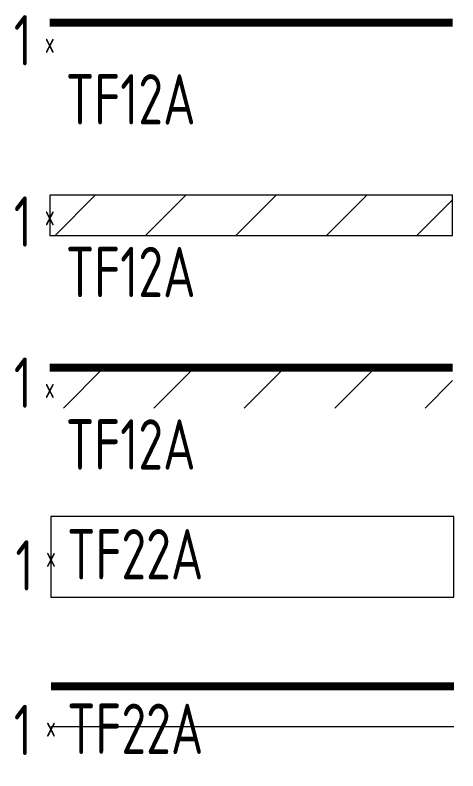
# Model space of a CAD drawing. Header units: metres. Extents: x -162 to 83385, y -62392 to -1971.
# Drawn here: x 12686 to 13785, y -51231 to -49355 of the extents above; entities that cross this region are included whole.
import ezdxf
from ezdxf.enums import TextEntityAlignment as Align
from ezdxf.lldxf.tags import DXFTag

# ---------------------------------------------------------------- set-up
doc = ezdxf.new("R2010")
doc.units = ezdxf.units.M
doc.header["$LTSCALE"] = 0.5
for name, color, linetype, lineweight in [('ELIN_Attribut_01_Produkt_ID', 7, 'Continuous', 0), ('ELIN_Attribut_02_Stromkreis', 7, 'Continuous', 0), ('ELIN_Attribut_03_Verteilerbereich', 7, 'Continuous', 0), ('ELIN_Attribut_04_Montagehoehe', 7, 'Continuous', 0), ('ELIN_Attribut_05_Montageart', 7, 'Continuous', 0), ('ELIN_Attribut_06_Tuernummer', 7, 'Continuous', 0), ('ELIN_Attribut_07_Bemerkung', 7, 'Continuous', 0), ('ELIN_Attribut_08_Adresse', 7, 'Continuous', 0), ('ELIN_Attribut_10_AKZ1', 7, 'Continuous', 0), ('ELIN_Attribut_11_AKZ2', 7, 'Continuous', 0), ('ELIN_Attribut_12_Sonstiges1', 7, 'Continuous', 0), ('ELIN_Attribut_13_Sonstiges2', 7, 'Continuous', 0), ('ELIN_Attribut_14_Bauteil', 7, 'Continuous', 0), ('ELIN_Attribut_15_Ebene', 7, 'Continuous', 0), ('ELIN_Attribut_16_Raumnummer', 7, 'Continuous', 0), ('ELIN_Attribut_17_Raumname', 7, 'Continuous', 0), ('ELIN_Attribut_18_Montageabschnitt', 7, 'Continuous', 0), ('ELIN_Attribut_Basispunkt', 2, 'Continuous', 0), ('ELIN_Attribute_GEMOS', 11, 'Continuous', 0), ('ELIN_Attribute_Tragsystem', 7, 'Continuous', 0), ('ELIN_KTF_DE_Kabeltasse', 5, 'Continuous', 0)]:
    doc.layers.add(name, color=color, linetype=linetype, lineweight=lineweight)
doc.layers.get('0').off()
doc.styles.add('ELIN_Attribute', font='isocp.shx', dxfattribs={"width": 0.8})
doc.styles.add('ELIN_SY', font='isocp.shx', dxfattribs={"width": 0.9})
tags = doc.linetypes.add('STRICHPUNKT2', pattern=[12.7, 6.35, -3.175, 0, -3.175]).pattern_tags.tags
tags[10:11] = [DXFTag(74, 4), DXFTag(75, 0), DXFTag(340, '0'), DXFTag(46, 1.0), DXFTag(50, 0.0), DXFTag(44, 0.0), DXFTag(45, 0.0)]
tags[8:9] = [DXFTag(74, 4), DXFTag(75, 0), DXFTag(340, '0'), DXFTag(46, 1.0), DXFTag(50, 0.0), DXFTag(44, 0.0), DXFTag(45, 0.0)]
tags[6:7] = [DXFTag(74, 4), DXFTag(75, 0), DXFTag(340, '0'), DXFTag(46, 1.0), DXFTag(50, 0.0), DXFTag(44, 0.0), DXFTag(45, 0.0)]
tags[4:5] = [DXFTag(74, 4), DXFTag(75, 0), DXFTag(340, '0'), DXFTag(46, 1.0), DXFTag(50, 0.0), DXFTag(44, 0.0), DXFTag(45, 0.0)]

# ---------------------------------------------------------------- blocks, each defined once
blk = doc.blocks.new('ELIN_KTF_B100')
at = {"color": 0}
blk.add_lwpolyline([(1000, 50, 20, 20, 0), (0, 50, 0, 0, 0), (0, -50, 0, 0, 0), (1000, -50, 0, 0, 0)], format="xyseb", close=True, dxfattribs=at)
at = {"layer": 'ELIN_Attribut_01_Produkt_ID', "color": 0, "style": 'ELIN_SY', "width": 0.8, "flags": 8}
blk.add_attdef('01_PRODUKT_ID', (39.7, -202.9), '', height=125, dxfattribs=at)
at = {"layer": 'ELIN_Attribut_02_Stromkreis', "style": 'ELIN_Attribute', "width": 0.8, "flags": 8}
blk.add_attdef('02_STROMKREIS', (168.4, -64.6, 0), '', height=150, dxfattribs=at)
at = {"layer": 'ELIN_Attribut_03_Verteilerbereich', "style": 'ELIN_Attribute', "width": 0.8, "flags": 8}
blk.add_attdef('03_VERTEILERBEREICH', (-247.5, -454.4, 0), '', height=125, dxfattribs=at)
at = {"layer": 'ELIN_Attribut_04_Montagehoehe', "style": 'ELIN_Attribute', "width": 0.8, "flags": 8}
blk.add_attdef('04_MONTAGEHOEHE', text='', height=125, dxfattribs=at).set_placement((0, -50, 0), align=Align.RIGHT)
at = {"layer": 'ELIN_Attribut_05_Montageart', "style": 'ELIN_Attribute', "width": 0.8, "flags": 8}
blk.add_attdef('05_MONTAGEART', (168.4, -254.4, 0), '', height=125, dxfattribs=at)
at = {"layer": 'ELIN_Attribut_06_Tuernummer', "style": 'ELIN_Attribute', "width": 0.8, "flags": 8}
blk.add_attdef('06_TUERNUMMER', text='', height=125, dxfattribs=at).set_placement((0, -50, 0), align=Align.RIGHT)
at = {"layer": 'ELIN_Attribut_07_Bemerkung', "style": 'ELIN_Attribute', "width": 0.8, "flags": 8}
blk.add_attdef('07_BEMERKUNG', (-247.5, -654.4, 0), '', height=125, dxfattribs=at)
at = {"layer": 'ELIN_Attribut_08_Adresse', "style": 'ELIN_Attribute', "width": 0.8, "flags": 8}
blk.add_attdef('08_ADRESSE', (-247.5, -854.4, 0), '', height=125, dxfattribs=at)
at = {"layer": 'ELIN_Attribut_10_AKZ1', "style": 'ELIN_Attribute', "width": 0.8, "flags": 8}
blk.add_attdef('10_AKZ1', (-247.5, -1254.4, 0), '', height=125, dxfattribs=at)
at = {"layer": 'ELIN_Attribut_11_AKZ2', "style": 'ELIN_Attribute', "width": 0.8, "flags": 8}
blk.add_attdef('11_AKZ2', (-247.5, -1454.4, 0), '', height=125, dxfattribs=at)
at = {"layer": 'ELIN_Attribut_12_Sonstiges1', "style": 'ELIN_Attribute', "width": 0.8, "flags": 8}
blk.add_attdef('12_SONSTIGES1', (-247.5, -1654.4, 0), '', height=125, dxfattribs=at)
at = {"layer": 'ELIN_Attribut_13_Sonstiges2', "style": 'ELIN_Attribute', "width": 0.8, "flags": 8}
blk.add_attdef('13_SONSTIGES2', (-247.5, -1854.4, 0), '', height=125, dxfattribs=at)
at = {"layer": 'ELIN_Attribut_14_Bauteil', "style": 'ELIN_Attribute', "width": 0.8, "flags": 9}
blk.add_attdef('14_BAUTEIL', (39.7, -402.9), '', height=125, dxfattribs=at)
at = {"layer": 'ELIN_Attribut_15_Ebene', "style": 'ELIN_Attribute', "width": 0.8, "flags": 9}
blk.add_attdef('15_EBENE', (39.7, -602.9), '', height=125, dxfattribs=at)
at = {"layer": 'ELIN_Attribut_16_Raumnummer', "style": 'ELIN_Attribute', "width": 0.8, "flags": 8}
blk.add_attdef('16_RAUMNUMMER', (-247.5, -2454.4, 0), '', height=125, dxfattribs=at)
at = {"layer": 'ELIN_Attribut_17_Raumname', "style": 'ELIN_Attribute', "width": 0.8, "flags": 8}
blk.add_attdef('17_RAUMNAME', (-247.5, -2654.4, 0), '', height=125, dxfattribs=at)
at = {"layer": 'ELIN_Attribut_18_Montageabschnitt', "color": 0, "style": 'ELIN_SY', "width": 0.8, "flags": 9}
blk.add_attdef('18_MONTAGEABSCHNITT', (39.7, -802.9), '', height=125, dxfattribs=at)
at = {"layer": 'ELIN_Attribut_Basispunkt', "style": 'ELIN_Attribute', "width": 0.8, "flags": 8}
blk.add_attdef('Basispunkt', text='', height=50, dxfattribs=at).set_placement((0, 0), align=Align.MIDDLE)
at = {"layer": 'ELIN_Attribute_GEMOS', "style": 'ELIN_Attribute', "width": 0.6}
for tag, p in [('G01_PRO02ID', (1620.5, 183.6)), ('G02_BEZEICHNUNG', (1620.5, -14.6, 0)), ('G03_DESCRIPTION', (1620.5, -204.4, 0)), ('G04_GEMOS-SYMBOL', (1623.8, -404.4, 0)), ('G05_GEMOS-TYP', (1623.8, -604.4, 0)), ('G06_ORTSKENNUNG', (1620.5, -804.4, 0)), ('G08_FREI1', (1620.5, -1004.4, 0)), ('G08_FREI2', (1620.5, -1204.4, 0))]:
    blk.add_attdef(tag, p, '', height=125, dxfattribs=at)
at = {"layer": 'ELIN_Attribute_Tragsystem', "color": 0, "style": 'ELIN_SY', "width": 0.8, "flags": 8}
blk.add_attdef('T01_ANZAHL', (1146.8, -198.7), '', height=125, dxfattribs=at)
blk = doc.blocks.new('ELIN_KTF_KT100_SCHRAFFUR')
h = blk.add_hatch()
h.set_pattern_fill('ANSI31', color=0, scale=50)
h.set_pattern_definition([(45, (0, -50), (-112.253, 112.253), [])])
h.paths.add_polyline_path([(1000, 50), (0, 50), (0, -50), (1000, -50)])
at = {"color": 0}
blk.add_lwpolyline([(1000, 50, 20, 20, 0), (0, 50, 0, 0, 0), (0, -50, 0, 0, 0), (1000, -50, 0, 0, 0)], format="xyseb", close=True, dxfattribs=at)
at = {"layer": 'ELIN_Attribut_01_Produkt_ID', "color": 0, "style": 'ELIN_SY', "width": 0.8, "flags": 8}
blk.add_attdef('01_PRODUKT_ID', (39.7, -202.9), '', height=125, dxfattribs=at)
at = {"layer": 'ELIN_Attribut_02_Stromkreis', "style": 'ELIN_Attribute', "width": 0.8, "flags": 8}
blk.add_attdef('02_STROMKREIS', (168.4, -64.6, 0), '', height=150, dxfattribs=at)
at = {"layer": 'ELIN_Attribut_03_Verteilerbereich', "style": 'ELIN_Attribute', "width": 0.8, "flags": 8}
blk.add_attdef('03_VERTEILERBEREICH', (-247.5, -454.4, 0), '', height=125, dxfattribs=at)
at = {"layer": 'ELIN_Attribut_04_Montagehoehe', "style": 'ELIN_Attribute', "width": 0.8, "flags": 8}
blk.add_attdef('04_MONTAGEHOEHE', text='', height=125, dxfattribs=at).set_placement((0, -50, 0), align=Align.RIGHT)
at = {"layer": 'ELIN_Attribut_05_Montageart', "style": 'ELIN_Attribute', "width": 0.8, "flags": 8}
blk.add_attdef('05_MONTAGEART', (168.4, -254.4, 0), '', height=125, dxfattribs=at)
at = {"layer": 'ELIN_Attribut_06_Tuernummer', "style": 'ELIN_Attribute', "width": 0.8, "flags": 8}
blk.add_attdef('06_TUERNUMMER', text='', height=125, dxfattribs=at).set_placement((0, -50, 0), align=Align.RIGHT)
at = {"layer": 'ELIN_Attribut_07_Bemerkung', "style": 'ELIN_Attribute', "width": 0.8, "flags": 8}
blk.add_attdef('07_BEMERKUNG', (-247.5, -654.4, 0), '', height=125, dxfattribs=at)
at = {"layer": 'ELIN_Attribut_08_Adresse', "style": 'ELIN_Attribute', "width": 0.8, "flags": 8}
blk.add_attdef('08_ADRESSE', (-247.5, -854.4, 0), '', height=125, dxfattribs=at)
at = {"layer": 'ELIN_Attribut_10_AKZ1', "style": 'ELIN_Attribute', "width": 0.8, "flags": 8}
blk.add_attdef('10_AKZ1', (-247.5, -1254.4, 0), '', height=125, dxfattribs=at)
at = {"layer": 'ELIN_Attribut_11_AKZ2', "style": 'ELIN_Attribute', "width": 0.8, "flags": 8}
blk.add_attdef('11_AKZ2', (-247.5, -1454.4, 0), '', height=125, dxfattribs=at)
at = {"layer": 'ELIN_Attribut_12_Sonstiges1', "style": 'ELIN_Attribute', "width": 0.8, "flags": 8}
blk.add_attdef('12_SONSTIGES1', (-247.5, -1654.4, 0), '', height=125, dxfattribs=at)
at = {"layer": 'ELIN_Attribut_13_Sonstiges2', "style": 'ELIN_Attribute', "width": 0.8, "flags": 8}
blk.add_attdef('13_SONSTIGES2', (-247.5, -1854.4, 0), '', height=125, dxfattribs=at)
at = {"layer": 'ELIN_Attribut_14_Bauteil', "style": 'ELIN_Attribute', "width": 0.8, "flags": 9}
blk.add_attdef('14_BAUTEIL', (39.7, -402.9), '', height=125, dxfattribs=at)
at = {"layer": 'ELIN_Attribut_15_Ebene', "style": 'ELIN_Attribute', "width": 0.8, "flags": 9}
blk.add_attdef('15_EBENE', (39.7, -602.9), '', height=125, dxfattribs=at)
at = {"layer": 'ELIN_Attribut_16_Raumnummer', "style": 'ELIN_Attribute', "width": 0.8, "flags": 8}
blk.add_attdef('16_RAUMNUMMER', (-247.5, -2454.4, 0), '', height=125, dxfattribs=at)
at = {"layer": 'ELIN_Attribut_17_Raumname', "style": 'ELIN_Attribute', "width": 0.8, "flags": 8}
blk.add_attdef('17_RAUMNAME', (-247.5, -2654.4, 0), '', height=125, dxfattribs=at)
at = {"layer": 'ELIN_Attribut_18_Montageabschnitt', "color": 0, "style": 'ELIN_SY', "width": 0.8, "flags": 9}
blk.add_attdef('18_MONTAGEABSCHNITT', (39.7, -802.9), '', height=125, dxfattribs=at)
at = {"layer": 'ELIN_Attribut_Basispunkt', "style": 'ELIN_Attribute', "width": 0.8, "flags": 8}
blk.add_attdef('Basispunkt', text='', height=50, dxfattribs=at).set_placement((0, 0), align=Align.MIDDLE)
at = {"layer": 'ELIN_Attribute_GEMOS', "style": 'ELIN_Attribute', "width": 0.6}
for tag, p in [('G01_PRO02ID', (1620.5, 183.6)), ('G02_BEZEICHNUNG', (1620.5, -14.6, 0)), ('G03_DESCRIPTION', (1620.5, -204.4, 0)), ('G04_GEMOS-SYMBOL', (1623.8, -404.4, 0)), ('G05_GEMOS-TYP', (1623.8, -604.4, 0)), ('G06_ORTSKENNUNG', (1620.5, -804.4, 0)), ('G08_FREI1', (1620.5, -1004.4, 0)), ('G08_FREI2', (1620.5, -1204.4, 0))]:
    blk.add_attdef(tag, p, '', height=125, dxfattribs=at)
at = {"layer": 'ELIN_Attribute_Tragsystem', "color": 0, "style": 'ELIN_SY', "width": 0.8, "flags": 8}
blk.add_attdef('T01_ANZAHL', (1142.7, -210.1), '', height=125, dxfattribs=at)
blk = doc.blocks.new('*U588')
at = {"linetype": 'STRICHPUNKT2', "ltscale": 25}
blk.add_line((0, 0), (1000, 0), dxfattribs=at)
at = {"color": 0}
blk.add_lwpolyline([(1000, 100, 20, 20, 0), (0, 100, 0, 0, 0), (0, -100, 0, 0, 0), (1000, -100, 0, 0, 0)], format="xyseb", close=True, dxfattribs=at)
at = {"layer": 'ELIN_Attribut_01_Produkt_ID', "color": 0, "style": 'ELIN_SY', "width": 0.8, "flags": 8}
blk.add_attdef('01_PRODUKT_ID', (39.7, -152.9), '', height=125, dxfattribs=at)
at = {"layer": 'ELIN_Attribut_02_Stromkreis', "style": 'ELIN_Attribute', "width": 0.8, "flags": 8}
blk.add_attdef('02_STROMKREIS', (168.4, -14.6, 0), '', height=150, dxfattribs=at)
at = {"layer": 'ELIN_Attribut_03_Verteilerbereich', "style": 'ELIN_Attribute', "width": 0.8, "flags": 8}
blk.add_attdef('03_VERTEILERBEREICH', (-247.5, -404.4, 0), '', height=125, dxfattribs=at)
at = {"layer": 'ELIN_Attribut_04_Montagehoehe', "style": 'ELIN_Attribute', "width": 0.8, "flags": 8}
blk.add_attdef('04_MONTAGEHOEHE', text='', height=125, dxfattribs=at).set_placement((0, 0, 0), align=Align.RIGHT)
at = {"layer": 'ELIN_Attribut_05_Montageart', "style": 'ELIN_Attribute', "width": 0.8, "flags": 8}
blk.add_attdef('05_MONTAGEART', (168.4, -204.4, 0), '', height=125, dxfattribs=at)
at = {"layer": 'ELIN_Attribut_06_Tuernummer', "style": 'ELIN_Attribute', "width": 0.8, "flags": 8}
blk.add_attdef('06_TUERNUMMER', text='', height=125, dxfattribs=at).set_placement((0, 0, 0), align=Align.RIGHT)
at = {"layer": 'ELIN_Attribut_07_Bemerkung', "style": 'ELIN_Attribute', "width": 0.8, "flags": 8}
blk.add_attdef('07_BEMERKUNG', (-247.5, -604.4, 0), '', height=125, dxfattribs=at)
at = {"layer": 'ELIN_Attribut_08_Adresse', "style": 'ELIN_Attribute', "width": 0.8, "flags": 8}
blk.add_attdef('08_ADRESSE', (-247.5, -804.4, 0), '', height=125, dxfattribs=at)
at = {"layer": 'ELIN_Attribut_10_AKZ1', "style": 'ELIN_Attribute', "width": 0.8, "flags": 8}
blk.add_attdef('10_AKZ1', (-247.5, -1204.4, 0), '', height=125, dxfattribs=at)
at = {"layer": 'ELIN_Attribut_11_AKZ2', "style": 'ELIN_Attribute', "width": 0.8, "flags": 8}
blk.add_attdef('11_AKZ2', (-247.5, -1404.4, 0), '', height=125, dxfattribs=at)
at = {"layer": 'ELIN_Attribut_12_Sonstiges1', "style": 'ELIN_Attribute', "width": 0.8, "flags": 8}
blk.add_attdef('12_SONSTIGES1', (-247.5, -1604.4, 0), '', height=125, dxfattribs=at)
at = {"layer": 'ELIN_Attribut_13_Sonstiges2', "style": 'ELIN_Attribute', "width": 0.8, "flags": 8}
blk.add_attdef('13_SONSTIGES2', (-247.5, -1804.4, 0), '', height=125, dxfattribs=at)
at = {"layer": 'ELIN_Attribut_14_Bauteil', "style": 'ELIN_Attribute', "width": 0.8, "flags": 9}
blk.add_attdef('14_BAUTEIL', (39.7, -352.9), '', height=125, dxfattribs=at)
at = {"layer": 'ELIN_Attribut_15_Ebene', "style": 'ELIN_Attribute', "width": 0.8, "flags": 9}
blk.add_attdef('15_EBENE', (39.7, -552.9), '', height=125, dxfattribs=at)
at = {"layer": 'ELIN_Attribut_16_Raumnummer', "style": 'ELIN_Attribute', "width": 0.8, "flags": 8}
blk.add_attdef('16_RAUMNUMMER', (-247.5, -2404.4, 0), '', height=125, dxfattribs=at)
at = {"layer": 'ELIN_Attribut_17_Raumname', "style": 'ELIN_Attribute', "width": 0.8, "flags": 8}
blk.add_attdef('17_RAUMNAME', (-247.5, -2604.4, 0), '', height=125, dxfattribs=at)
at = {"layer": 'ELIN_Attribut_18_Montageabschnitt', "color": 0, "style": 'ELIN_SY', "width": 0.8, "flags": 9}
blk.add_attdef('18_MONTAGEABSCHNITT', (39.7, -752.9), '', height=125, dxfattribs=at)
at = {"layer": 'ELIN_Attribut_Basispunkt', "style": 'ELIN_Attribute', "width": 0.8, "flags": 8}
blk.add_attdef('Basispunkt', text='', height=50, dxfattribs=at).set_placement((0, 0), align=Align.MIDDLE)
at = {"layer": 'ELIN_Attribute_GEMOS', "style": 'ELIN_Attribute', "width": 0.6}
for tag, p in [('G01_PRO02ID', (1620.5, 183.6)), ('G02_BEZEICHNUNG', (1620.5, -14.6, 0)), ('G03_DESCRIPTION', (1620.5, -204.4, 0)), ('G04_GEMOS-SYMBOL', (1623.8, -404.4, 0)), ('G05_GEMOS-TYP', (1623.8, -604.4, 0)), ('G06_ORTSKENNUNG', (1620.5, -804.4, 0)), ('G08_FREI1', (1620.5, -1004.4, 0)), ('G08_FREI2', (1620.5, -1204.4, 0))]:
    blk.add_attdef(tag, p, '', height=125, dxfattribs=at)
at = {"layer": 'ELIN_Attribute_Tragsystem', "color": 0, "style": 'ELIN_SY', "width": 0.8, "flags": 8}
blk.add_attdef('T01_ANZAHL', (1146.8, -148.7), '', height=125, dxfattribs=at)
blk = doc.blocks.new('ELIN_KTF_KT100_OBS_SCHRAFF')
h = blk.add_hatch()
h.set_pattern_fill('ANSI31', color=0, scale=50)
h.set_pattern_definition([(45, (0, -50), (-112.253, 112.253), [])])
h.paths.add_polyline_path([(1000, 50), (0, 50), (0, -50), (1000, -50)])
at = {"color": 0}
blk.add_lwpolyline([(1000, 50), (0, 50), (0, -50), (1000, -50)], close=True, dxfattribs=at)
at = {"layer": 'ELIN_Attribut_01_Produkt_ID', "color": 0, "style": 'ELIN_SY', "width": 0.8, "flags": 8}
blk.add_attdef('01_PRODUKT_ID', (39.7, -202.9), '', height=125, dxfattribs=at)
at = {"layer": 'ELIN_Attribut_02_Stromkreis', "style": 'ELIN_Attribute', "width": 0.8, "flags": 8}
blk.add_attdef('02_STROMKREIS', (168.4, -64.6, 0), '', height=150, dxfattribs=at)
at = {"layer": 'ELIN_Attribut_03_Verteilerbereich', "style": 'ELIN_Attribute', "width": 0.8, "flags": 8}
blk.add_attdef('03_VERTEILERBEREICH', (-247.5, -454.4, 0), '', height=125, dxfattribs=at)
at = {"layer": 'ELIN_Attribut_04_Montagehoehe', "style": 'ELIN_Attribute', "width": 0.8, "flags": 8}
blk.add_attdef('04_MONTAGEHOEHE', text='', height=125, dxfattribs=at).set_placement((0, -50, 0), align=Align.RIGHT)
at = {"layer": 'ELIN_Attribut_05_Montageart', "style": 'ELIN_Attribute', "width": 0.8, "flags": 8}
blk.add_attdef('05_MONTAGEART', (168.4, -254.4, 0), '', height=125, dxfattribs=at)
at = {"layer": 'ELIN_Attribut_06_Tuernummer', "style": 'ELIN_Attribute', "width": 0.8, "flags": 8}
blk.add_attdef('06_TUERNUMMER', text='', height=125, dxfattribs=at).set_placement((0, -50, 0), align=Align.RIGHT)
at = {"layer": 'ELIN_Attribut_07_Bemerkung', "style": 'ELIN_Attribute', "width": 0.8, "flags": 8}
blk.add_attdef('07_BEMERKUNG', (-247.5, -654.4, 0), '', height=125, dxfattribs=at)
at = {"layer": 'ELIN_Attribut_08_Adresse', "style": 'ELIN_Attribute', "width": 0.8, "flags": 8}
blk.add_attdef('08_ADRESSE', (-247.5, -854.4, 0), '', height=125, dxfattribs=at)
at = {"layer": 'ELIN_Attribut_10_AKZ1', "style": 'ELIN_Attribute', "width": 0.8, "flags": 8}
blk.add_attdef('10_AKZ1', (-247.5, -1254.4, 0), '', height=125, dxfattribs=at)
at = {"layer": 'ELIN_Attribut_11_AKZ2', "style": 'ELIN_Attribute', "width": 0.8, "flags": 8}
blk.add_attdef('11_AKZ2', (-247.5, -1454.4, 0), '', height=125, dxfattribs=at)
at = {"layer": 'ELIN_Attribut_12_Sonstiges1', "style": 'ELIN_Attribute', "width": 0.8, "flags": 8}
blk.add_attdef('12_SONSTIGES1', (-247.5, -1654.4, 0), '', height=125, dxfattribs=at)
at = {"layer": 'ELIN_Attribut_13_Sonstiges2', "style": 'ELIN_Attribute', "width": 0.8, "flags": 8}
blk.add_attdef('13_SONSTIGES2', (-247.5, -1854.4, 0), '', height=125, dxfattribs=at)
at = {"layer": 'ELIN_Attribut_14_Bauteil', "style": 'ELIN_Attribute', "width": 0.8, "flags": 9}
blk.add_attdef('14_BAUTEIL', (39.7, -402.9), '', height=125, dxfattribs=at)
at = {"layer": 'ELIN_Attribut_15_Ebene', "style": 'ELIN_Attribute', "width": 0.8, "flags": 9}
blk.add_attdef('15_EBENE', (39.7, -602.9), '', height=125, dxfattribs=at)
at = {"layer": 'ELIN_Attribut_16_Raumnummer', "style": 'ELIN_Attribute', "width": 0.8, "flags": 8}
blk.add_attdef('16_RAUMNUMMER', (-247.5, -2454.4, 0), '', height=125, dxfattribs=at)
at = {"layer": 'ELIN_Attribut_17_Raumname', "style": 'ELIN_Attribute', "width": 0.8, "flags": 8}
blk.add_attdef('17_RAUMNAME', (-247.5, -2654.4, 0), '', height=125, dxfattribs=at)
at = {"layer": 'ELIN_Attribut_18_Montageabschnitt', "color": 0, "style": 'ELIN_SY', "width": 0.8, "flags": 9}
blk.add_attdef('18_MONTAGEABSCHNITT', (39.7, -802.9), '', height=125, dxfattribs=at)
at = {"layer": 'ELIN_Attribut_Basispunkt', "style": 'ELIN_Attribute', "width": 0.8, "flags": 8}
blk.add_attdef('Basispunkt', text='', height=50, dxfattribs=at).set_placement((0, 0), align=Align.MIDDLE)
at = {"layer": 'ELIN_Attribute_GEMOS', "style": 'ELIN_Attribute', "width": 0.6}
for tag, p in [('G01_PRO02ID', (1620.5, 183.6)), ('G02_BEZEICHNUNG', (1620.5, -14.6, 0)), ('G03_DESCRIPTION', (1620.5, -204.4, 0)), ('G04_GEMOS-SYMBOL', (1623.8, -404.4, 0)), ('G05_GEMOS-TYP', (1623.8, -604.4, 0)), ('G06_ORTSKENNUNG', (1620.5, -804.4, 0)), ('G08_FREI1', (1620.5, -1004.4, 0)), ('G08_FREI2', (1620.5, -1204.4, 0))]:
    blk.add_attdef(tag, p, '', height=125, dxfattribs=at)
at = {"layer": 'ELIN_Attribute_Tragsystem', "color": 0, "style": 'ELIN_SY', "width": 0.8, "flags": 8}
blk.add_attdef('T01_ANZAHL', (1142.7, -210.1), '', height=125, dxfattribs=at)
blk = doc.blocks.new('*U584')
at = {"color": 0}
blk.add_lwpolyline([(1000, 100), (0, 100), (0, -100), (1000, -100)], close=True, dxfattribs=at)
at = {"layer": 'ELIN_Attribut_01_Produkt_ID', "color": 0, "style": 'ELIN_SY', "width": 0.8, "flags": 8}
blk.add_attdef('01_PRODUKT_ID', (39.7, -152.9), '', height=125, dxfattribs=at)
at = {"layer": 'ELIN_Attribut_02_Stromkreis', "style": 'ELIN_Attribute', "width": 0.8, "flags": 8}
blk.add_attdef('02_STROMKREIS', (168.4, -14.6, 0), '', height=150, dxfattribs=at)
at = {"layer": 'ELIN_Attribut_03_Verteilerbereich', "style": 'ELIN_Attribute', "width": 0.8, "flags": 8}
blk.add_attdef('03_VERTEILERBEREICH', (-247.5, -404.4, 0), '', height=125, dxfattribs=at)
at = {"layer": 'ELIN_Attribut_04_Montagehoehe', "style": 'ELIN_Attribute', "width": 0.8, "flags": 8}
blk.add_attdef('04_MONTAGEHOEHE', text='', height=125, dxfattribs=at).set_placement((0, 0, 0), align=Align.RIGHT)
at = {"layer": 'ELIN_Attribut_05_Montageart', "style": 'ELIN_Attribute', "width": 0.8, "flags": 8}
blk.add_attdef('05_MONTAGEART', (168.4, -204.4, 0), '', height=125, dxfattribs=at)
at = {"layer": 'ELIN_Attribut_06_Tuernummer', "style": 'ELIN_Attribute', "width": 0.8, "flags": 8}
blk.add_attdef('06_TUERNUMMER', text='', height=125, dxfattribs=at).set_placement((0, 0, 0), align=Align.RIGHT)
at = {"layer": 'ELIN_Attribut_07_Bemerkung', "style": 'ELIN_Attribute', "width": 0.8, "flags": 8}
blk.add_attdef('07_BEMERKUNG', (-247.5, -604.4, 0), '', height=125, dxfattribs=at)
at = {"layer": 'ELIN_Attribut_08_Adresse', "style": 'ELIN_Attribute', "width": 0.8, "flags": 8}
blk.add_attdef('08_ADRESSE', (-247.5, -804.4, 0), '', height=125, dxfattribs=at)
at = {"layer": 'ELIN_Attribut_10_AKZ1', "style": 'ELIN_Attribute', "width": 0.8, "flags": 8}
blk.add_attdef('10_AKZ1', (-247.5, -1204.4, 0), '', height=125, dxfattribs=at)
at = {"layer": 'ELIN_Attribut_11_AKZ2', "style": 'ELIN_Attribute', "width": 0.8, "flags": 8}
blk.add_attdef('11_AKZ2', (-247.5, -1404.4, 0), '', height=125, dxfattribs=at)
at = {"layer": 'ELIN_Attribut_12_Sonstiges1', "style": 'ELIN_Attribute', "width": 0.8, "flags": 8}
blk.add_attdef('12_SONSTIGES1', (-247.5, -1604.4, 0), '', height=125, dxfattribs=at)
at = {"layer": 'ELIN_Attribut_13_Sonstiges2', "style": 'ELIN_Attribute', "width": 0.8, "flags": 8}
blk.add_attdef('13_SONSTIGES2', (-247.5, -1804.4, 0), '', height=125, dxfattribs=at)
at = {"layer": 'ELIN_Attribut_14_Bauteil', "style": 'ELIN_Attribute', "width": 0.8, "flags": 9}
blk.add_attdef('14_BAUTEIL', (39.7, -352.9), '', height=125, dxfattribs=at)
at = {"layer": 'ELIN_Attribut_15_Ebene', "style": 'ELIN_Attribute', "width": 0.8, "flags": 9}
blk.add_attdef('15_EBENE', (39.7, -552.9), '', height=125, dxfattribs=at)
at = {"layer": 'ELIN_Attribut_16_Raumnummer', "style": 'ELIN_Attribute', "width": 0.8, "flags": 8}
blk.add_attdef('16_RAUMNUMMER', (-247.5, -2404.4, 0), '', height=125, dxfattribs=at)
at = {"layer": 'ELIN_Attribut_17_Raumname', "style": 'ELIN_Attribute', "width": 0.8, "flags": 8}
blk.add_attdef('17_RAUMNAME', (-247.5, -2604.4, 0), '', height=125, dxfattribs=at)
at = {"layer": 'ELIN_Attribut_18_Montageabschnitt', "color": 0, "style": 'ELIN_SY', "width": 0.8, "flags": 9}
blk.add_attdef('18_MONTAGEABSCHNITT', (39.7, -752.9), '', height=125, dxfattribs=at)
at = {"layer": 'ELIN_Attribut_Basispunkt', "style": 'ELIN_Attribute', "width": 0.8, "flags": 8}
blk.add_attdef('Basispunkt', text='', height=50, dxfattribs=at).set_placement((0, 0), align=Align.MIDDLE)
at = {"layer": 'ELIN_Attribute_GEMOS', "style": 'ELIN_Attribute', "width": 0.6}
for tag, p in [('G01_PRO02ID', (1620.5, 183.6)), ('G02_BEZEICHNUNG', (1620.5, -14.6, 0)), ('G03_DESCRIPTION', (1620.5, -204.4, 0)), ('G04_GEMOS-SYMBOL', (1623.8, -404.4, 0)), ('G05_GEMOS-TYP', (1623.8, -604.4, 0)), ('G06_ORTSKENNUNG', (1620.5, -804.4, 0)), ('G08_FREI1', (1620.5, -1004.4, 0)), ('G08_FREI2', (1620.5, -1204.4, 0))]:
    blk.add_attdef(tag, p, '', height=125, dxfattribs=at)
at = {"layer": 'ELIN_Attribute_Tragsystem', "color": 0, "style": 'ELIN_SY', "width": 0.8, "flags": 8}
blk.add_attdef('T01_ANZAHL', (1146.8, -148.7), '', height=125, dxfattribs=at)

msp = doc.modelspace()

# ---------------------------------------------------------------- block references
at = {"layer": 'ELIN_KTF_DE_Kabeltasse', "lineweight": 0}
ref = msp.add_blockref('ELIN_KTF_B100', (12772.2, -49423.3), dxfattribs=at)
ref.add_attrib('01_PRODUKT_ID', 'TF12A', (12811.9, -49626.2), dxfattribs={"layer": 'ELIN_Attribut_01_Produkt_ID', "color": 0, "height": 125, "style": 'ELIN_SY', "width": 0.8})
ref.add_attrib('Basispunkt', 'x', dxfattribs={"layer": 'ELIN_Attribut_Basispunkt', "height": 50, "style": 'ELIN_Attribute', "width": 0.8}).set_placement((12772.2, -49423.3), align=Align.MIDDLE)
ref.add_attrib('T01_ANZAHL', '1', (12683, -49479.7), dxfattribs={"layer": 'ELIN_Attribute_Tragsystem', "color": 0, "height": 125, "style": 'ELIN_SY', "width": 0.8})
ref = msp.add_blockref('ELIN_KTF_KT100_OBS_SCHRAFF', (12772.2, -49851.9), dxfattribs=at)
ref.add_attrib('01_PRODUKT_ID', 'TF12A', (12811.9, -50054.9), dxfattribs={"layer": 'ELIN_Attribut_01_Produkt_ID', "color": 0, "height": 125, "style": 'ELIN_SY', "width": 0.8})
ref.add_attrib('Basispunkt', 'x', dxfattribs={"layer": 'ELIN_Attribut_Basispunkt', "height": 50, "style": 'ELIN_Attribute', "width": 0.8}).set_placement((12772.2, -49851.9), align=Align.MIDDLE)
ref.add_attrib('T01_ANZAHL', '1', (12683, -49929.7), dxfattribs={"layer": 'ELIN_Attribute_Tragsystem', "color": 0, "height": 125, "style": 'ELIN_SY', "width": 0.8})
ref = msp.add_blockref('ELIN_KTF_KT100_SCHRAFFUR', (12772.2, -50280.2), dxfattribs=at)
ref.add_attrib('01_PRODUKT_ID', 'TF12A', (12811.9, -50483.1), dxfattribs={"layer": 'ELIN_Attribut_01_Produkt_ID', "color": 0, "height": 125, "style": 'ELIN_SY', "width": 0.8})
ref.add_attrib('Basispunkt', 'x', dxfattribs={"layer": 'ELIN_Attribut_Basispunkt', "height": 50, "style": 'ELIN_Attribute', "width": 0.8}).set_placement((12772.2, -50280.2), align=Align.MIDDLE)
ref.add_attrib('T01_ANZAHL', '1', (12683, -50329.7), dxfattribs={"layer": 'ELIN_Attribute_Tragsystem', "color": 0, "height": 125, "style": 'ELIN_SY', "width": 0.8})
ref = msp.add_blockref('*U584', (12775.2, -50699.5), dxfattribs=at)
ref.add_attrib('01_PRODUKT_ID', 'TF22A', (12814.9, -50755.6), dxfattribs={"layer": 'ELIN_Attribut_01_Produkt_ID', "color": 0, "height": 125, "style": 'ELIN_SY', "width": 0.8})
ref.add_attrib('Basispunkt', 'x', dxfattribs={"layer": 'ELIN_Attribut_Basispunkt', "height": 50, "style": 'ELIN_Attribute', "width": 0.8}).set_placement((12775.2, -50699.5), align=Align.MIDDLE)
ref.add_attrib('T01_ANZAHL', '1', (12687.1, -50783.3), dxfattribs={"layer": 'ELIN_Attribute_Tragsystem', "color": 0, "height": 125, "style": 'ELIN_SY', "width": 0.8})
ref = msp.add_blockref('*U588', (12775.2, -51121), dxfattribs=at)
ref.add_attrib('01_PRODUKT_ID', 'TF22A', (12814.9, -51189), dxfattribs={"layer": 'ELIN_Attribut_01_Produkt_ID', "color": 0, "height": 125, "style": 'ELIN_SY', "width": 0.8})
ref.add_attrib('Basispunkt', 'x', dxfattribs={"layer": 'ELIN_Attribut_Basispunkt', "height": 50, "style": 'ELIN_Attribute', "width": 0.8}).set_placement((12775.2, -51121), align=Align.MIDDLE)
ref.add_attrib('T01_ANZAHL', '1', (12683, -51191.9), dxfattribs={"layer": 'ELIN_Attribute_Tragsystem', "color": 0, "height": 125, "style": 'ELIN_SY', "width": 0.8})

doc.saveas('drawing.dxf')
